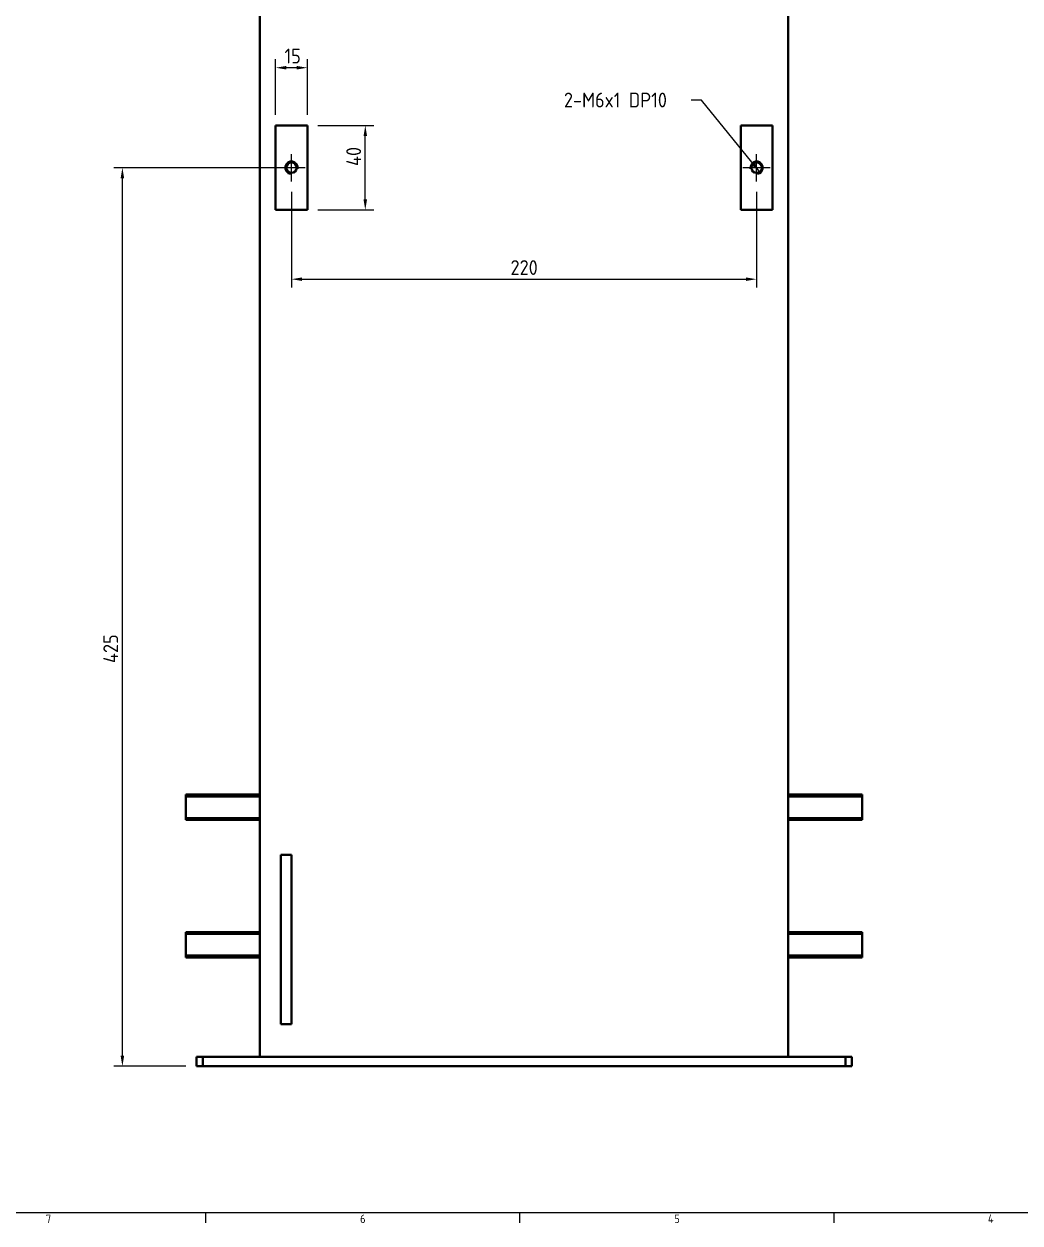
# Model space of a CAD drawing. Header units: millimetres. Extents: x 0 to 2378, y 0 to 1682.
# Drawn here: x 1400 to 1872, y 35 to 602 of the extents above; entities that cross this region are included whole.
import ezdxf

# ---------------------------------------------------------------- set-up
doc = ezdxf.new("R2010")
doc.units = ezdxf.units.MM
doc.header["$LTSCALE"] = 2
doc.linetypes.add('CHAIN', pattern=[0.7087, 0.4724, -0.0591, 0.1181, -0.0591])
doc.layers.get('0').update_dxf_attribs({"color": 3, "lineweight": 25, "true_color": 0x00ff00})
for name, color, linetype, lineweight, true_color in [('가시적인 것(ISO)', 3, 'Continuous', 40, 0x00ff00), ('가시적인 좁은 것(ISO)', 3, 'Continuous', 35, 0x00ff00), ('기호(ISO)', 5, 'Continuous', 25, 0x0000ff), ('중심 표식(ISO)', 1, 'Continuous', 25, 0xff0000), ('치수(ISO)', 2, 'Continuous', 25, 0xffff00)]:
    doc.layers.add(name, color=color, linetype=linetype, lineweight=lineweight, true_color=true_color)
doc.layers.add('경계(ISO)', color=7, linetype='Continuous', lineweight=25)
doc.styles.add('문자 텍스트_PSTEK_POSCO', font='isocp.shx')
doc.styles.add('치수 텍스트_PSTEK_POSCO', font='isocp.shx')
doc.dimstyles.new('치수_PSTEK_POSCO', dxfattribs={"dimscale": 2, "dimtxt": 3.5, "dimasz": 2.5, "dimexe": 2, "dimexo": 2.5, "dimgap": 1, "dimtad": 1, "dimrnd": 1e-08, "dimdsep": 46, "dimtxsty": '치수 텍스트_PSTEK_POSCO', "dimcen": 0.09, "dimdle": 10, "dimclrd": 7, "dimclre": 7, "dimclrt": 2, "dimadec": 1, "dimazin": 2, "dimtfac": 1, "dimtmove": 0, "dimatfit": 3, "dimfxl": 1, "dimtolj": 1, "dimlwd": -1, "dimlwe": -1, "dimarcsym": 0})
doc.dimstyles.new('치수_PSTEK_POSCO$7', dxfattribs={"dimscale": 2, "dimtxt": 3.5, "dimasz": 2.5, "dimexe": 2, "dimexo": 2.5, "dimgap": 1, "dimtad": 1, "dimrnd": 1e-08, "dimdsep": 46, "dimtxsty": '치수 텍스트_PSTEK_POSCO', "dimcen": 0.09, "dimdle": 10, "dimclrd": 7, "dimclre": 7, "dimclrt": 2, "dimadec": 1, "dimazin": 2, "dimtfac": 1, "dimtmove": 0, "dimatfit": 3, "dimfxl": 1, "dimtolj": 1, "dimlwd": -1, "dimlwe": -1, "dimarcsym": 0})

# ---------------------------------------------------------------- blocks, each defined once
blk = doc.blocks.new('경계 Default Border')
at = {"layer": '경계(ISO)'}
for p, q in [((743.125, 20), (743.125, 17.59999990463257)), ((817.4375152587891, 20), (817.4375152587891, 17.59999990463257)), ((891.7500305175781, 20), (891.7500305175781, 17.59999990463257))]:
    blk.add_line(p, q, dxfattribs=at)
at = {"layer": '경계(ISO)', "flags": 128}
blk.add_lwpolyline([(20, 20), (20, 820.9999847412109), (1169.000015258789, 820.9999847412109), (1169.000015258789, 20), (20, 20)], dxfattribs=at)
at = {"layer": '경계(ISO)', "color": 2, "true_color": 0xffff00, "char_height": 2.000000029802322, "attachment_point": 7, "style": '문자 텍스트_PSTEK_POSCO'}
for s, insert in [('7', (705.3984429933756, 17.59523238965776)), ('6', (779.7109429933756, 17.580929648038)), ('5', (854.0234429933757, 17.580929648038)), ('4', (928.221896748788, 17.59999997019768))]:
    blk.add_mtext(s, dxfattribs=dict(at, insert=insert))
blk = doc.blocks.new('*D68')
at = {"layer": 'Defpoints', "color": 0, "transparency": 16777216}
for p in [(1446.983541822746, 534.2853762023658), (1526.983541822746, 534.2853762023658), (1481.983541822756, 109.2853762023658)]:
    blk.add_point(p, dxfattribs=at)
at = {"layer": '치수(ISO)', "color": 7, "transparency": 16777216}
for p, q in [((1521.983541822746, 534.2853762023658), (1442.983541822746, 534.2853762023658)), ((1446.983541822746, 114.2853762023658), (1446.983541822746, 529.2853762023658)), ((1476.983541822756, 109.2853762023658), (1442.983541822746, 109.2853762023658))]:
    blk.add_line(p, q, dxfattribs=at)
for points in [[(1446.150208489413, 529.2853762023658), (1447.81687515608, 529.2853762023658), (1446.983541822746, 534.2853762023658)], [(1446.150208489413, 114.2853762023658), (1447.81687515608, 114.2853762023658), (1446.983541822746, 109.2853762023658)]]:
    blk.add_solid(points, dxfattribs=at)
at = {"layer": '치수(ISO)', "color": 2, "transparency": 16777216, "insert": (1441.482852846368, 299.9904014555352), "char_height": 7, "attachment_point": 4, "rotation": 90, "style": '치수 텍스트_PSTEK_POSCO'}
blk.add_mtext('\\A1;425', dxfattribs=at)
blk = doc.blocks.new('*D69')
at = {"layer": 'Defpoints', "color": 0, "transparency": 16777216}
for p in [(1526.983541822746, 527.8268762023657), (1746.983541822746, 527.8268762023657), (1746.983541822746, 481.5513012081707)]:
    blk.add_point(p, dxfattribs=at)
at = {"layer": '치수(ISO)', "color": 7, "transparency": 16777216}
for p, q in [((1526.983541822746, 522.8268762023657), (1526.983541822746, 477.5513012081707)), ((1746.983541822746, 522.8268762023657), (1746.983541822746, 477.5513012081707)), ((1531.983541822746, 481.5513012081707), (1741.983541822746, 481.5513012081707))]:
    blk.add_line(p, q, dxfattribs=at)
for points in [[(1531.983541822746, 482.384634541504), (1531.983541822746, 480.7179678748374), (1526.983541822746, 481.5513012081707)], [(1741.983541822746, 482.384634541504), (1741.983541822746, 480.7179678748374), (1746.983541822746, 481.5513012081707)]]:
    blk.add_solid(points, dxfattribs=at)
at = {"layer": '치수(ISO)', "color": 2, "transparency": 16777216, "insert": (1630.591907964478, 487.0519901845486), "char_height": 7, "attachment_point": 4, "style": '치수 텍스트_PSTEK_POSCO'}
blk.add_mtext('\\A1;220', dxfattribs=at)
blk = doc.blocks.new('*D70')
at = {"layer": 'Defpoints', "color": 0, "transparency": 16777216}
for p in [(1519.483541822746, 581.5694993616427), (1519.483541822746, 554.2853762023658), (1534.483541822746, 554.2853762023658)]:
    blk.add_point(p, dxfattribs=at)
at = {"layer": '치수(ISO)', "color": 7, "transparency": 16777216}
for p, q in [((1519.483541822746, 559.2853762023658), (1519.483541822746, 585.5694993616427)), ((1534.483541822746, 559.2853762023658), (1534.483541822746, 585.5694993616427)), ((1529.483541822746, 581.5694993616427), (1524.483541822746, 581.5694993616427))]:
    blk.add_line(p, q, dxfattribs=at)
for points in [[(1524.483541822746, 582.402832694976), (1524.483541822746, 580.7361660283093), (1519.483541822746, 581.5694993616427)], [(1529.483541822746, 582.402832694976), (1529.483541822746, 580.7361660283093), (1534.483541822746, 581.5694993616427)]]:
    blk.add_solid(points, dxfattribs=at)
at = {"layer": '치수(ISO)', "color": 2, "transparency": 16777216, "insert": (1523.688567075916, 587.0694993616427), "char_height": 7, "attachment_point": 4, "style": '치수 텍스트_PSTEK_POSCO'}
blk.add_mtext('\\A1;15', dxfattribs=at)
blk = doc.blocks.new('*D71')
at = {"layer": 'Defpoints', "color": 0, "transparency": 16777216}
for p in [(1534.483541822746, 554.2853762023658), (1561.897943222297, 554.2853762023658), (1534.483541822746, 514.2853762023658)]:
    blk.add_point(p, dxfattribs=at)
at = {"layer": '치수(ISO)', "color": 7, "transparency": 16777216}
for p, q in [((1539.483541822746, 554.2853762023658), (1565.897943222297, 554.2853762023658)), ((1561.897943222297, 519.2853762023658), (1561.897943222297, 549.2853762023658)), ((1539.483541822746, 514.2853762023658), (1565.897943222297, 514.2853762023658))]:
    blk.add_line(p, q, dxfattribs=at)
for points in [[(1561.064609888964, 549.2853762023658), (1562.73127655563, 549.2853762023658), (1561.897943222297, 554.2853762023658)], [(1561.064609888964, 519.2853762023658), (1562.73127655563, 519.2853762023658), (1561.897943222297, 514.2853762023658)]]:
    blk.add_solid(points, dxfattribs=at)
at = {"layer": '치수(ISO)', "color": 2, "transparency": 16777216, "insert": (1556.397943222297, 535.082620296854), "char_height": 7, "attachment_point": 4, "rotation": 90, "style": '치수 텍스트_PSTEK_POSCO'}
blk.add_mtext('\\A1;40', dxfattribs=at)

msp = doc.modelspace()

# ---------------------------------------------------------------- linework, layer by layer
at = {"layer": '가시적인 것(ISO)'}
for p, q in [((1511.983541822736, 963.2853762023658), (1511.983541822736, 113.7853762023659)), ((1761.983541822736, 113.7853762023657), (1761.983541822736, 963.2853762023658)), ((1519.483541822746, 554.2853762023658), (1519.483541822746, 514.2853762023658)), ((1534.483541822746, 554.2853762023658), (1519.483541822746, 554.2853762023658)), ((1534.483541822746, 514.2853762023658), (1534.483541822746, 554.2853762023658)), ((1739.483541822746, 554.2853762023658), (1754.483541822746, 554.2853762023658)), ((1739.483541822746, 514.2853762023658), (1739.483541822746, 554.2853762023658)), ((1754.483541822746, 554.2853762023658), (1754.483541822746, 514.2853762023658)), ((1519.483541822746, 514.2853762023658), (1534.483541822746, 514.2853762023658)), ((1754.483541822746, 514.2853762023658), (1739.483541822746, 514.2853762023658)), ((1476.983541822694, 225.7853762023657), (1476.983541822694, 237.7853762023658)), ((1476.983541822694, 237.7853762023658), (1511.983541822694, 237.7853762023658)), ((1761.983541822694, 237.7853762023658), (1796.983541822694, 237.7853762023658)), ((1796.983541822694, 225.7853762023657), (1796.983541822694, 237.7853762023658)), ((1476.983541822694, 225.7853762023657), (1511.983541822694, 225.7853762023657)), ((1761.983541822694, 225.7853762023657), (1796.983541822694, 225.7853762023657)), ((1526.983541822768, 209.2853762023657), (1521.983541822768, 209.2853762023657)), ((1521.98354182277, 206.2853762023657), (1521.983541822768, 209.2853762023657)), ((1521.98354182277, 132.2853762023658), (1521.98354182277, 206.2853762023657)), ((1526.983541822768, 209.2853762023657), (1526.98354182277, 206.2853762023657)), ((1526.98354182277, 206.2853762023657), (1526.98354182277, 132.2853762023658)), ((1476.983541822694, 160.7853762023657), (1476.983541822694, 172.7853762023658)), ((1476.983541822694, 172.7853762023658), (1511.983541822694, 172.7853762023658)), ((1761.983541822694, 172.7853762023658), (1796.983541822694, 172.7853762023658)), ((1796.983541822694, 160.7853762023657), (1796.983541822694, 172.7853762023658)), ((1476.983541822694, 160.7853762023657), (1511.983541822694, 160.7853762023657)), ((1761.983541822694, 160.7853762023657), (1796.983541822694, 160.7853762023657)), ((1521.983541822768, 129.2853762023657), (1521.98354182277, 132.2853762023658)), ((1526.98354182277, 132.2853762023658), (1526.983541822768, 129.2853762023657)), ((1521.983541822768, 129.2853762023657), (1526.983541822768, 129.2853762023657)), ((1484.983541822758, 113.7853762023657), (1481.983541822756, 113.7853762023657)), ((1481.983541822756, 113.7853762023657), (1481.983541822756, 109.2853762023658)), ((1484.983541822758, 109.2853762023658), (1484.983541822758, 113.7853762023657)), ((1788.983541822758, 113.7853762023657), (1484.983541822758, 113.7853762023657)), ((1791.983541822756, 113.7853762023657), (1788.983541822758, 113.7853762023657)), ((1788.983541822758, 113.7853762023657), (1788.983541822758, 109.2853762023658)), ((1791.983541822756, 109.2853762023658), (1791.983541822756, 113.7853762023657)), ((1481.983541822756, 109.2853762023658), (1484.983541822758, 109.2853762023658)), ((1484.983541822758, 109.2853762023658), (1788.983541822758, 109.2853762023658)), ((1788.983541822758, 109.2853762023658), (1791.983541822756, 109.2853762023658))]:
    msp.add_line(p, q, dxfattribs=at)
for centre in [(1526.983541822746, 534.2853762023658), (1746.983541822746, 534.2853762023658)]:
    msp.add_circle(centre, 2.4585, dxfattribs=at)
at = {"layer": '가시적인 좁은 것(ISO)'}
for p, q in [((1511.983541822694, 236.7353762023657), (1476.983541822694, 236.7353762023657)), ((1796.983541822694, 236.7353762023657), (1761.983541822694, 236.7353762023657)), ((1476.983541822694, 226.8353762023658), (1511.983541822694, 226.8353762023658)), ((1761.983541822694, 226.8353762023658), (1796.983541822694, 226.8353762023658)), ((1511.983541822694, 171.7353762023658), (1476.983541822694, 171.7353762023658)), ((1796.983541822694, 171.7353762023658), (1761.983541822694, 171.7353762023658)), ((1476.983541822694, 161.8353762023658), (1511.983541822694, 161.8353762023658)), ((1761.983541822694, 161.8353762023658), (1796.983541822694, 161.8353762023658))]:
    msp.add_line(p, q, dxfattribs=at)
for centre, radius, start, end in [((1526.983541822746, 534.2853762023658), 2.999999999999965, 350.0000000000033, 259.9999999999517), ((1746.983541822746, 534.2853762023658), 2.999999999999914, 280.0000000000485, 190.0000000000003)]:
    msp.add_arc(centre, radius, start, end, dxfattribs=at)
at = {"layer": '중심 표식(ISO)', "linetype": 'CHAIN'}
for p, q in [((1526.983541822746, 527.8268762023657), (1526.983541822746, 540.7438762023658)), ((1746.983541822746, 527.8268762023657), (1746.983541822746, 540.7438762023658)), ((1533.442041822746, 534.2853762023658), (1520.525041822746, 534.2853762023658)), ((1753.442041822746, 534.2853762023658), (1740.525041822746, 534.2853762023658))]:
    msp.add_line(p, q, dxfattribs=at)

# ---------------------------------------------------------------- block references
at = {"xscale": 2, "yscale": 2, "zscale": 2}
msp.add_blockref('경계 Default Border', (0, 0), dxfattribs=at)

# ---------------------------------------------------------------- texts
at = {"layer": '기호(ISO)', "color": 2, "true_color": 0xffff00, "insert": (1655.855681932914, 566.2953477114701), "char_height": 6.99999988079071, "width": 58.15264444351186, "attachment_point": 4, "line_spacing_factor": 0.612500011920929, "style": '치수 텍스트_PSTEK_POSCO'}
msp.add_mtext('{2-M6x1 DP10}', dxfattribs=at)

# ---------------------------------------------------------------- dimensions: what is measured, and where the dimension line sits
at = {"layer": '치수(ISO)', "color": 7}
for base, p1, p2, angle, picture, middle in [((1519.483541822746, 581.5694993616427), (1534.483541822746, 554.2853762023658), (1519.483541822746, 554.2853762023658), 180, '*D70', (1526.983541822746, 581.5694993616427)), ((1561.897943222297, 554.2853762023658), (1534.483541822746, 514.2853762023658), (1534.483541822746, 554.2853762023658), 90, '*D71', (1561.897943222297, 539.2853762023658)), ((1446.983541822746, 534.2853762023658), (1481.983541822756, 109.2853762023658), (1526.983541822746, 534.2853762023658), 90, '*D68', (1446.983541822746, 306.7853762023657))]:
    dim = msp.add_linear_dim(base=base, p1=p1, p2=p2, angle=angle, dimstyle='치수_PSTEK_POSCO', override={"dimdec": 2, "dimtp": 0, "dimtm": -0, "dimtdec": 2, "dimtofl": 0, "dimatfit": 1}, dxfattribs=at)
    dim.commit()
    dim.dimension.update_dxf_attribs({"geometry": picture, "text_midpoint": middle, "dimtype": 160})
dim = msp.add_linear_dim(base=(1746.983541822746, 481.5513012081707), p1=(1526.983541822746, 527.8268762023657), p2=(1746.983541822746, 527.8268762023657), dimstyle='치수_PSTEK_POSCO', override={"dimdec": 2, "dimtp": 0, "dimtm": -0, "dimtdec": 2, "dimtofl": 0, "dimatfit": 1}, dxfattribs=at)
dim.commit()
dim.dimension.update_dxf_attribs({"geometry": '*D69', "text_midpoint": (1636.983541822746, 481.5513012081707), "dimtype": 160})

# ---------------------------------------------------------------- leaders
at = {"layer": '기호(ISO)', "color": 7, "annotation_type": 0, "has_hookline": 1, "hookline_direction": 1, "text_width": 49.88326686702845}
msp.add_leader([(1748.787537101327, 531.8883778638476), (1721.008326376426, 566.2953477114701), (1716.008326376426, 566.2953477114701)], dimstyle='치수_PSTEK_POSCO$7', override={"dimtad": 0}, dxfattribs=at)

doc.saveas('drawing.dxf')
